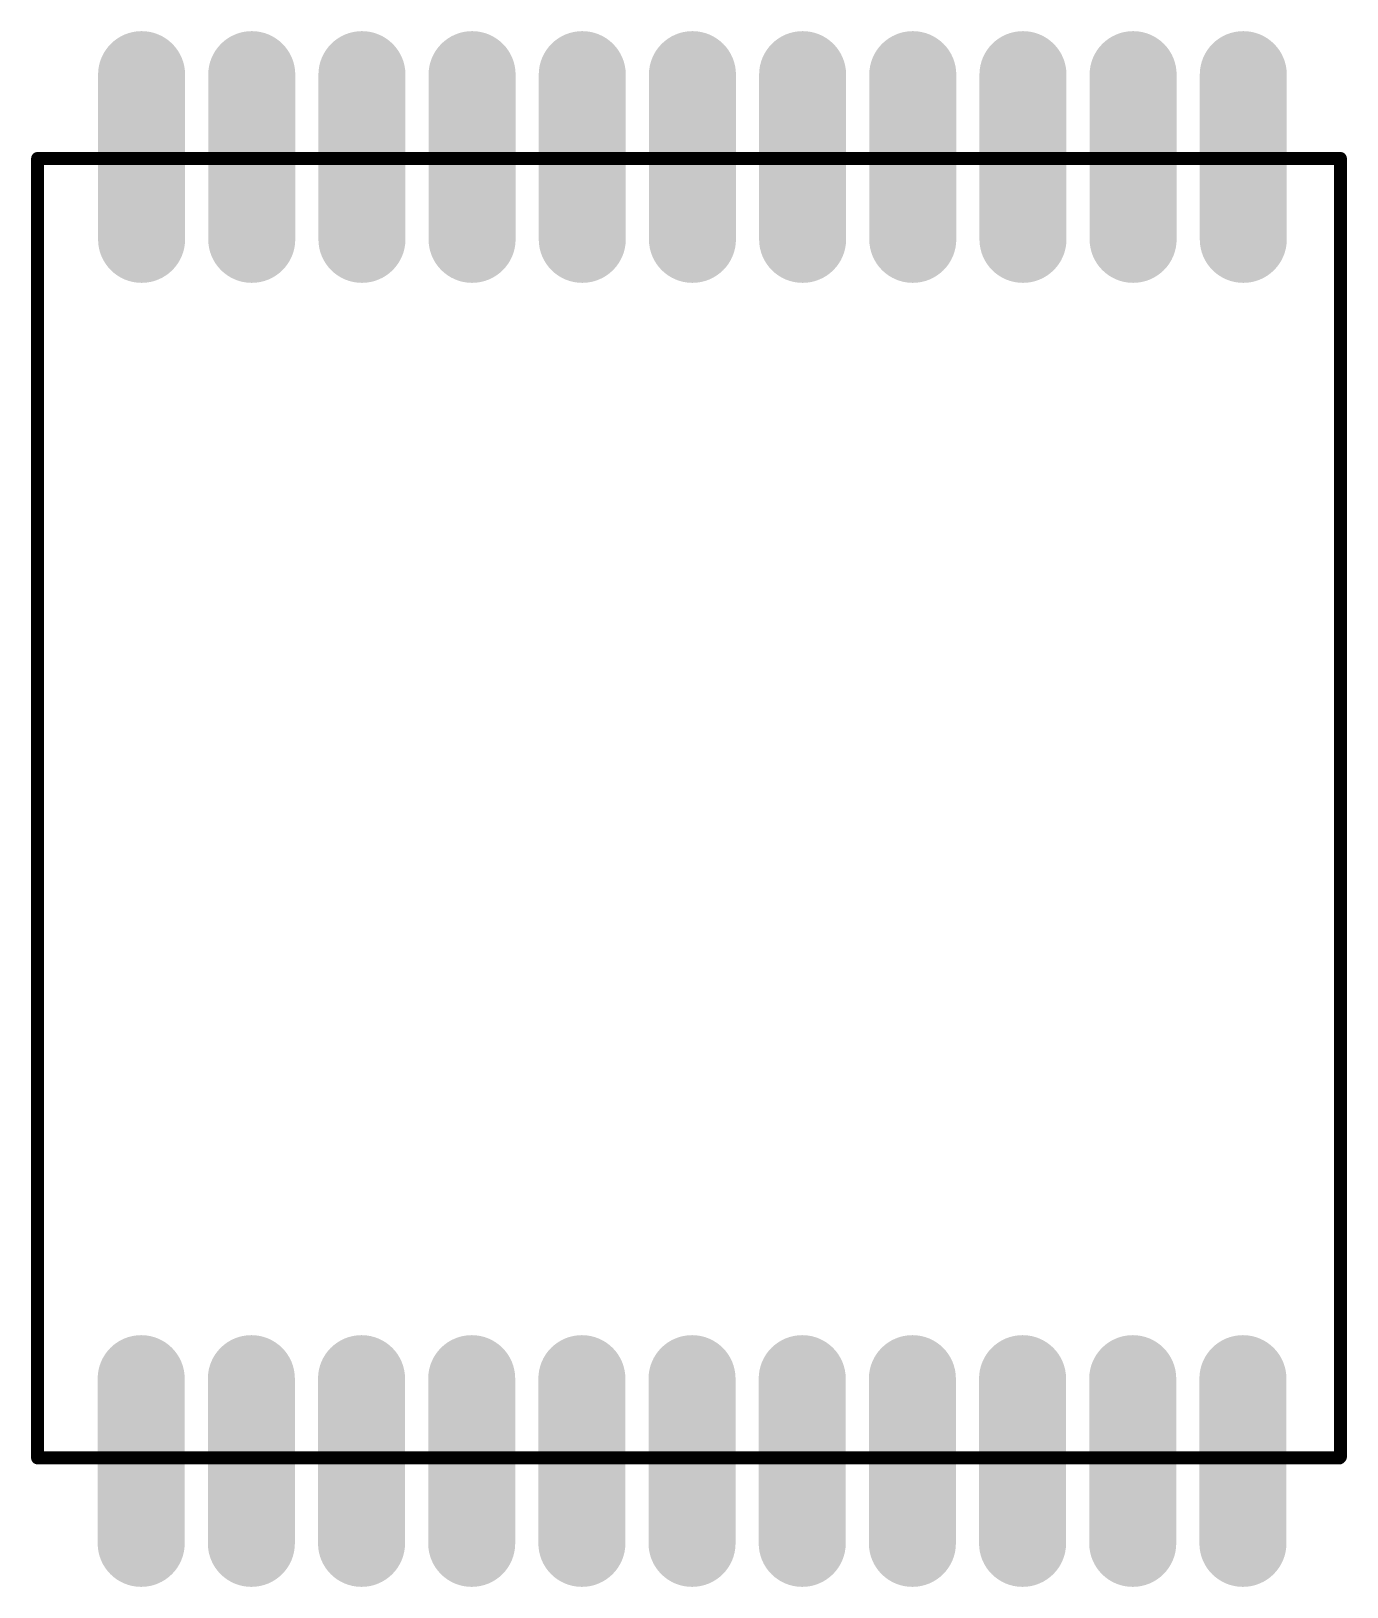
# Model space of a CAD drawing. Header units: millimetres. Extents: x 3.577 to 4.174, y 2.63 to 3.336.
import ezdxf

# ---------------------------------------------------------------- set-up
doc = ezdxf.new("R2010")
doc.units = ezdxf.units.MM
doc.header["$MEASUREMENT"] = 0
for name, color, linetype in [('TopLayer', 1, 'Continuous'), ('TopOverlay', 2, 'Continuous'), ('TopPaste', 8, 'Continuous'), ('TopSolder', 216, 'Continuous')]:
    doc.layers.add(name, color=color, linetype=linetype)

msp = doc.modelspace()

# ---------------------------------------------------------------- hatches: boundary and pattern name
at = {"layer": 'TopLayer'}
h = msp.add_hatch(color=1, dxfattribs=at)
edge = h.paths.add_edge_path()
edge.add_arc((3.62709, 3.2416), 0.01575, 180, 360)
edge.add_line((3.64283, 3.2416), (3.64283, 3.3164))
edge.add_arc((3.62709, 3.3164), 0.01575, 0, 180)
edge.add_line((3.61134, 3.3164), (3.61134, 3.2416))
h = msp.add_hatch(color=1, dxfattribs=at)
edge = h.paths.add_edge_path()
edge.add_arc((3.67709, 3.2416), 0.01575, 180, 360)
edge.add_line((3.69283, 3.2416), (3.69283, 3.3164))
edge.add_arc((3.67709, 3.3164), 0.01575, 0, 180)
edge.add_line((3.66134, 3.3164), (3.66134, 3.2416))
h = msp.add_hatch(color=1, dxfattribs=at)
edge = h.paths.add_edge_path()
edge.add_arc((3.72709, 3.2416), 0.01575, 180, 360)
edge.add_line((3.74283, 3.2416), (3.74283, 3.3164))
edge.add_arc((3.72709, 3.3164), 0.01575, 0, 180)
edge.add_line((3.71134, 3.3164), (3.71134, 3.2416))
h = msp.add_hatch(color=1, dxfattribs=at)
edge = h.paths.add_edge_path()
edge.add_arc((3.77709, 3.2416), 0.01575, 180, 360)
edge.add_line((3.79283, 3.2416), (3.79283, 3.3164))
edge.add_arc((3.77709, 3.3164), 0.01575, 0, 180)
edge.add_line((3.76134, 3.3164), (3.76134, 3.2416))
h = msp.add_hatch(color=1, dxfattribs=at)
edge = h.paths.add_edge_path()
edge.add_arc((3.82709, 3.2416), 0.01575, 180, 360)
edge.add_line((3.84283, 3.2416), (3.84283, 3.3164))
edge.add_arc((3.82709, 3.3164), 0.01575, 0, 180)
edge.add_line((3.81134, 3.3164), (3.81134, 3.2416))
h = msp.add_hatch(color=1, dxfattribs=at)
edge = h.paths.add_edge_path()
edge.add_arc((3.87709, 3.2416), 0.01575, 180, 360)
edge.add_line((3.89283, 3.2416), (3.89283, 3.3164))
edge.add_arc((3.87709, 3.3164), 0.01575, 0, 180)
edge.add_line((3.86134, 3.3164), (3.86134, 3.2416))
h = msp.add_hatch(color=1, dxfattribs=at)
edge = h.paths.add_edge_path()
edge.add_arc((3.92709, 3.2416), 0.01575, 180, 360)
edge.add_line((3.94283, 3.2416), (3.94283, 3.3164))
edge.add_arc((3.92709, 3.3164), 0.01575, 0, 180)
edge.add_line((3.91134, 3.3164), (3.91134, 3.2416))
h = msp.add_hatch(color=1, dxfattribs=at)
edge = h.paths.add_edge_path()
edge.add_arc((3.97709, 3.2416), 0.01575, 180, 360)
edge.add_line((3.99283, 3.2416), (3.99283, 3.3164))
edge.add_arc((3.97709, 3.3164), 0.01575, 0, 180)
edge.add_line((3.96134, 3.3164), (3.96134, 3.2416))
h = msp.add_hatch(color=1, dxfattribs=at)
edge = h.paths.add_edge_path()
edge.add_arc((4.02709, 3.2416), 0.01575, 180, 360)
edge.add_line((4.04283, 3.2416), (4.04283, 3.3164))
edge.add_arc((4.02709, 3.3164), 0.01575, 0, 180)
edge.add_line((4.01134, 3.3164), (4.01134, 3.2416))
h = msp.add_hatch(color=1, dxfattribs=at)
edge = h.paths.add_edge_path()
edge.add_arc((4.07709, 3.2416), 0.01575, 180, 360)
edge.add_line((4.09283, 3.2416), (4.09283, 3.3164))
edge.add_arc((4.07709, 3.3164), 0.01575, 0, 180)
edge.add_line((4.06134, 3.3164), (4.06134, 3.2416))
h = msp.add_hatch(color=1, dxfattribs=at)
edge = h.paths.add_edge_path()
edge.add_arc((4.12709, 3.2416), 0.01575, 180, 360)
edge.add_line((4.14283, 3.2416), (4.14283, 3.3164))
edge.add_arc((4.12709, 3.3164), 0.01575, 0, 180)
edge.add_line((4.11134, 3.3164), (4.11134, 3.2416))
h = msp.add_hatch(color=1, dxfattribs=at)
edge = h.paths.add_edge_path()
edge.add_arc((3.62691, 2.72432), 0.01575, 0, 180)
edge.add_line((3.61117, 2.72432), (3.61117, 2.64952))
edge.add_arc((3.62691, 2.64952), 0.01575, 180, 360)
edge.add_line((3.64266, 2.64952), (3.64266, 2.72432))
h = msp.add_hatch(color=1, dxfattribs=at)
edge = h.paths.add_edge_path()
edge.add_arc((3.67691, 2.72432), 0.01575, 0, 180)
edge.add_line((3.66117, 2.72432), (3.66117, 2.64952))
edge.add_arc((3.67691, 2.64952), 0.01575, 180, 360)
edge.add_line((3.69266, 2.64952), (3.69266, 2.72432))
h = msp.add_hatch(color=1, dxfattribs=at)
edge = h.paths.add_edge_path()
edge.add_arc((3.72691, 2.72432), 0.01575, 0, 180)
edge.add_line((3.71117, 2.72432), (3.71117, 2.64952))
edge.add_arc((3.72691, 2.64952), 0.01575, 180, 360)
edge.add_line((3.74266, 2.64952), (3.74266, 2.72432))
h = msp.add_hatch(color=1, dxfattribs=at)
edge = h.paths.add_edge_path()
edge.add_arc((3.77691, 2.72432), 0.01575, 0, 180)
edge.add_line((3.76117, 2.72432), (3.76117, 2.64952))
edge.add_arc((3.77691, 2.64952), 0.01575, 180, 360)
edge.add_line((3.79266, 2.64952), (3.79266, 2.72432))
h = msp.add_hatch(color=1, dxfattribs=at)
edge = h.paths.add_edge_path()
edge.add_arc((3.82691, 2.72432), 0.01575, 0, 180)
edge.add_line((3.81117, 2.72432), (3.81117, 2.64952))
edge.add_arc((3.82691, 2.64952), 0.01575, 180, 360)
edge.add_line((3.84266, 2.64952), (3.84266, 2.72432))
h = msp.add_hatch(color=1, dxfattribs=at)
edge = h.paths.add_edge_path()
edge.add_arc((3.87691, 2.72432), 0.01575, 0, 180)
edge.add_line((3.86117, 2.72432), (3.86117, 2.64952))
edge.add_arc((3.87691, 2.64952), 0.01575, 180, 360)
edge.add_line((3.89266, 2.64952), (3.89266, 2.72432))
h = msp.add_hatch(color=1, dxfattribs=at)
edge = h.paths.add_edge_path()
edge.add_arc((3.92691, 2.72432), 0.01575, 0, 180)
edge.add_line((3.91117, 2.72432), (3.91117, 2.64952))
edge.add_arc((3.92691, 2.64952), 0.01575, 180, 360)
edge.add_line((3.94266, 2.64952), (3.94266, 2.72432))
h = msp.add_hatch(color=1, dxfattribs=at)
edge = h.paths.add_edge_path()
edge.add_arc((3.97691, 2.72432), 0.01575, 0, 180)
edge.add_line((3.96116, 2.72432), (3.96116, 2.64952))
edge.add_arc((3.97691, 2.64952), 0.01575, 180, 360)
edge.add_line((3.99266, 2.64952), (3.99266, 2.72432))
h = msp.add_hatch(color=1, dxfattribs=at)
edge = h.paths.add_edge_path()
edge.add_arc((4.02691, 2.72432), 0.01575, 0, 180)
edge.add_line((4.01116, 2.72432), (4.01116, 2.64952))
edge.add_arc((4.02691, 2.64952), 0.01575, 180, 360)
edge.add_line((4.04266, 2.64952), (4.04266, 2.72432))
h = msp.add_hatch(color=1, dxfattribs=at)
edge = h.paths.add_edge_path()
edge.add_arc((4.07691, 2.72432), 0.01575, 0, 180)
edge.add_line((4.06116, 2.72432), (4.06116, 2.64952))
edge.add_arc((4.07691, 2.64952), 0.01575, 180, 360)
edge.add_line((4.09266, 2.64952), (4.09266, 2.72432))
h = msp.add_hatch(color=1, dxfattribs=at)
edge = h.paths.add_edge_path()
edge.add_arc((4.12691, 2.72432), 0.01575, 0, 180)
edge.add_line((4.11116, 2.72432), (4.11116, 2.64952))
edge.add_arc((4.12691, 2.64952), 0.01575, 180, 360)
edge.add_line((4.14266, 2.64952), (4.14266, 2.72432))
at = {"layer": 'TopPaste'}
h = msp.add_hatch(color=8, dxfattribs=at)
edge = h.paths.add_edge_path()
edge.add_arc((3.62709, 3.2416), 0.01575, 180, 360)
edge.add_line((3.64283, 3.2416), (3.64283, 3.3164))
edge.add_arc((3.62709, 3.3164), 0.01575, 0, 180)
edge.add_line((3.61134, 3.3164), (3.61134, 3.2416))
h = msp.add_hatch(color=8, dxfattribs=at)
edge = h.paths.add_edge_path()
edge.add_arc((3.67709, 3.2416), 0.01575, 180, 360)
edge.add_line((3.69283, 3.2416), (3.69283, 3.3164))
edge.add_arc((3.67709, 3.3164), 0.01575, 0, 180)
edge.add_line((3.66134, 3.3164), (3.66134, 3.2416))
h = msp.add_hatch(color=8, dxfattribs=at)
edge = h.paths.add_edge_path()
edge.add_arc((3.72709, 3.2416), 0.01575, 180, 360)
edge.add_line((3.74283, 3.2416), (3.74283, 3.3164))
edge.add_arc((3.72709, 3.3164), 0.01575, 0, 180)
edge.add_line((3.71134, 3.3164), (3.71134, 3.2416))
h = msp.add_hatch(color=8, dxfattribs=at)
edge = h.paths.add_edge_path()
edge.add_arc((3.77709, 3.2416), 0.01575, 180, 360)
edge.add_line((3.79283, 3.2416), (3.79283, 3.3164))
edge.add_arc((3.77709, 3.3164), 0.01575, 0, 180)
edge.add_line((3.76134, 3.3164), (3.76134, 3.2416))
h = msp.add_hatch(color=8, dxfattribs=at)
edge = h.paths.add_edge_path()
edge.add_arc((3.82709, 3.2416), 0.01575, 180, 360)
edge.add_line((3.84283, 3.2416), (3.84283, 3.3164))
edge.add_arc((3.82709, 3.3164), 0.01575, 0, 180)
edge.add_line((3.81134, 3.3164), (3.81134, 3.2416))
h = msp.add_hatch(color=8, dxfattribs=at)
edge = h.paths.add_edge_path()
edge.add_arc((3.87709, 3.2416), 0.01575, 180, 360)
edge.add_line((3.89283, 3.2416), (3.89283, 3.3164))
edge.add_arc((3.87709, 3.3164), 0.01575, 0, 180)
edge.add_line((3.86134, 3.3164), (3.86134, 3.2416))
h = msp.add_hatch(color=8, dxfattribs=at)
edge = h.paths.add_edge_path()
edge.add_arc((3.92709, 3.2416), 0.01575, 180, 360)
edge.add_line((3.94283, 3.2416), (3.94283, 3.3164))
edge.add_arc((3.92709, 3.3164), 0.01575, 0, 180)
edge.add_line((3.91134, 3.3164), (3.91134, 3.2416))
h = msp.add_hatch(color=8, dxfattribs=at)
edge = h.paths.add_edge_path()
edge.add_arc((3.97709, 3.2416), 0.01575, 180, 360)
edge.add_line((3.99283, 3.2416), (3.99283, 3.3164))
edge.add_arc((3.97709, 3.3164), 0.01575, 0, 180)
edge.add_line((3.96134, 3.3164), (3.96134, 3.2416))
h = msp.add_hatch(color=8, dxfattribs=at)
edge = h.paths.add_edge_path()
edge.add_arc((4.02709, 3.2416), 0.01575, 180, 360)
edge.add_line((4.04283, 3.2416), (4.04283, 3.3164))
edge.add_arc((4.02709, 3.3164), 0.01575, 0, 180)
edge.add_line((4.01134, 3.3164), (4.01134, 3.2416))
h = msp.add_hatch(color=8, dxfattribs=at)
edge = h.paths.add_edge_path()
edge.add_arc((4.07709, 3.2416), 0.01575, 180, 360)
edge.add_line((4.09283, 3.2416), (4.09283, 3.3164))
edge.add_arc((4.07709, 3.3164), 0.01575, 0, 180)
edge.add_line((4.06134, 3.3164), (4.06134, 3.2416))
h = msp.add_hatch(color=8, dxfattribs=at)
edge = h.paths.add_edge_path()
edge.add_arc((4.12709, 3.2416), 0.01575, 180, 360)
edge.add_line((4.14283, 3.2416), (4.14283, 3.3164))
edge.add_arc((4.12709, 3.3164), 0.01575, 0, 180)
edge.add_line((4.11134, 3.3164), (4.11134, 3.2416))
h = msp.add_hatch(color=8, dxfattribs=at)
edge = h.paths.add_edge_path()
edge.add_arc((3.62691, 2.72432), 0.01575, 0, 180)
edge.add_line((3.61117, 2.72432), (3.61117, 2.64952))
edge.add_arc((3.62691, 2.64952), 0.01575, 180, 360)
edge.add_line((3.64266, 2.64952), (3.64266, 2.72432))
h = msp.add_hatch(color=8, dxfattribs=at)
edge = h.paths.add_edge_path()
edge.add_arc((3.67691, 2.72432), 0.01575, 0, 180)
edge.add_line((3.66117, 2.72432), (3.66117, 2.64952))
edge.add_arc((3.67691, 2.64952), 0.01575, 180, 360)
edge.add_line((3.69266, 2.64952), (3.69266, 2.72432))
h = msp.add_hatch(color=8, dxfattribs=at)
edge = h.paths.add_edge_path()
edge.add_arc((3.72691, 2.72432), 0.01575, 0, 180)
edge.add_line((3.71117, 2.72432), (3.71117, 2.64952))
edge.add_arc((3.72691, 2.64952), 0.01575, 180, 360)
edge.add_line((3.74266, 2.64952), (3.74266, 2.72432))
h = msp.add_hatch(color=8, dxfattribs=at)
edge = h.paths.add_edge_path()
edge.add_arc((3.77691, 2.72432), 0.01575, 0, 180)
edge.add_line((3.76117, 2.72432), (3.76117, 2.64952))
edge.add_arc((3.77691, 2.64952), 0.01575, 180, 360)
edge.add_line((3.79266, 2.64952), (3.79266, 2.72432))
h = msp.add_hatch(color=8, dxfattribs=at)
edge = h.paths.add_edge_path()
edge.add_arc((3.82691, 2.72432), 0.01575, 0, 180)
edge.add_line((3.81117, 2.72432), (3.81117, 2.64952))
edge.add_arc((3.82691, 2.64952), 0.01575, 180, 360)
edge.add_line((3.84266, 2.64952), (3.84266, 2.72432))
h = msp.add_hatch(color=8, dxfattribs=at)
edge = h.paths.add_edge_path()
edge.add_arc((3.87691, 2.72432), 0.01575, 0, 180)
edge.add_line((3.86117, 2.72432), (3.86117, 2.64952))
edge.add_arc((3.87691, 2.64952), 0.01575, 180, 360)
edge.add_line((3.89266, 2.64952), (3.89266, 2.72432))
h = msp.add_hatch(color=8, dxfattribs=at)
edge = h.paths.add_edge_path()
edge.add_arc((3.92691, 2.72432), 0.01575, 0, 180)
edge.add_line((3.91117, 2.72432), (3.91117, 2.64952))
edge.add_arc((3.92691, 2.64952), 0.01575, 180, 360)
edge.add_line((3.94266, 2.64952), (3.94266, 2.72432))
h = msp.add_hatch(color=8, dxfattribs=at)
edge = h.paths.add_edge_path()
edge.add_arc((3.97691, 2.72432), 0.01575, 0, 180)
edge.add_line((3.96116, 2.72432), (3.96116, 2.64952))
edge.add_arc((3.97691, 2.64952), 0.01575, 180, 360)
edge.add_line((3.99266, 2.64952), (3.99266, 2.72432))
h = msp.add_hatch(color=8, dxfattribs=at)
edge = h.paths.add_edge_path()
edge.add_arc((4.02691, 2.72432), 0.01575, 0, 180)
edge.add_line((4.01116, 2.72432), (4.01116, 2.64952))
edge.add_arc((4.02691, 2.64952), 0.01575, 180, 360)
edge.add_line((4.04266, 2.64952), (4.04266, 2.72432))
h = msp.add_hatch(color=8, dxfattribs=at)
edge = h.paths.add_edge_path()
edge.add_arc((4.07691, 2.72432), 0.01575, 0, 180)
edge.add_line((4.06116, 2.72432), (4.06116, 2.64952))
edge.add_arc((4.07691, 2.64952), 0.01575, 180, 360)
edge.add_line((4.09266, 2.64952), (4.09266, 2.72432))
h = msp.add_hatch(color=8, dxfattribs=at)
edge = h.paths.add_edge_path()
edge.add_arc((4.12691, 2.72432), 0.01575, 0, 180)
edge.add_line((4.11116, 2.72432), (4.11116, 2.64952))
edge.add_arc((4.12691, 2.64952), 0.01575, 180, 360)
edge.add_line((4.14266, 2.64952), (4.14266, 2.72432))
at = {"layer": 'TopSolder'}
h = msp.add_hatch(color=216, dxfattribs=at)
edge = h.paths.add_edge_path()
edge.add_arc((3.62709, 3.2416), 0.01975, 180, 360)
edge.add_line((3.64683, 3.2416), (3.64683, 3.3164))
edge.add_arc((3.62709, 3.3164), 0.01975, 0, 180)
edge.add_line((3.60734, 3.3164), (3.60734, 3.2416))
h = msp.add_hatch(color=216, dxfattribs=at)
edge = h.paths.add_edge_path()
edge.add_arc((3.67709, 3.2416), 0.01975, 180, 360)
edge.add_line((3.69683, 3.2416), (3.69683, 3.3164))
edge.add_arc((3.67709, 3.3164), 0.01975, 0, 180)
edge.add_line((3.65734, 3.3164), (3.65734, 3.2416))
h = msp.add_hatch(color=216, dxfattribs=at)
edge = h.paths.add_edge_path()
edge.add_arc((3.72709, 3.2416), 0.01975, 180, 360)
edge.add_line((3.74683, 3.2416), (3.74683, 3.3164))
edge.add_arc((3.72709, 3.3164), 0.01975, 0, 180)
edge.add_line((3.70734, 3.3164), (3.70734, 3.2416))
h = msp.add_hatch(color=216, dxfattribs=at)
edge = h.paths.add_edge_path()
edge.add_arc((3.77709, 3.2416), 0.01975, 180, 360)
edge.add_line((3.79683, 3.2416), (3.79683, 3.3164))
edge.add_arc((3.77709, 3.3164), 0.01975, 0, 180)
edge.add_line((3.75734, 3.3164), (3.75734, 3.2416))
h = msp.add_hatch(color=216, dxfattribs=at)
edge = h.paths.add_edge_path()
edge.add_arc((3.82709, 3.2416), 0.01975, 180, 360)
edge.add_line((3.84683, 3.2416), (3.84683, 3.3164))
edge.add_arc((3.82709, 3.3164), 0.01975, 0, 180)
edge.add_line((3.80734, 3.3164), (3.80734, 3.2416))
h = msp.add_hatch(color=216, dxfattribs=at)
edge = h.paths.add_edge_path()
edge.add_arc((3.87709, 3.2416), 0.01975, 180, 360)
edge.add_line((3.89683, 3.2416), (3.89683, 3.3164))
edge.add_arc((3.87709, 3.3164), 0.01975, 0, 180)
edge.add_line((3.85734, 3.3164), (3.85734, 3.2416))
h = msp.add_hatch(color=216, dxfattribs=at)
edge = h.paths.add_edge_path()
edge.add_arc((3.92709, 3.2416), 0.01975, 180, 360)
edge.add_line((3.94683, 3.2416), (3.94683, 3.3164))
edge.add_arc((3.92709, 3.3164), 0.01975, 0, 180)
edge.add_line((3.90734, 3.3164), (3.90734, 3.2416))
h = msp.add_hatch(color=216, dxfattribs=at)
edge = h.paths.add_edge_path()
edge.add_arc((3.97709, 3.2416), 0.01975, 180, 360)
edge.add_line((3.99683, 3.2416), (3.99683, 3.3164))
edge.add_arc((3.97709, 3.3164), 0.01975, 0, 180)
edge.add_line((3.95734, 3.3164), (3.95734, 3.2416))
h = msp.add_hatch(color=216, dxfattribs=at)
edge = h.paths.add_edge_path()
edge.add_arc((4.02709, 3.2416), 0.01975, 180, 360)
edge.add_line((4.04683, 3.2416), (4.04683, 3.3164))
edge.add_arc((4.02709, 3.3164), 0.01975, 0, 180)
edge.add_line((4.00734, 3.3164), (4.00734, 3.2416))
h = msp.add_hatch(color=216, dxfattribs=at)
edge = h.paths.add_edge_path()
edge.add_arc((4.07709, 3.2416), 0.01975, 180, 360)
edge.add_line((4.09683, 3.2416), (4.09683, 3.3164))
edge.add_arc((4.07709, 3.3164), 0.01975, 0, 180)
edge.add_line((4.05734, 3.3164), (4.05734, 3.2416))
h = msp.add_hatch(color=216, dxfattribs=at)
edge = h.paths.add_edge_path()
edge.add_arc((4.12709, 3.2416), 0.01975, 180, 360)
edge.add_line((4.14683, 3.2416), (4.14683, 3.3164))
edge.add_arc((4.12709, 3.3164), 0.01975, 0, 180)
edge.add_line((4.10734, 3.3164), (4.10734, 3.2416))
h = msp.add_hatch(color=216, dxfattribs=at)
edge = h.paths.add_edge_path()
edge.add_arc((3.62691, 2.72432), 0.01975, 0, 180)
edge.add_line((3.60717, 2.72432), (3.60717, 2.64952))
edge.add_arc((3.62691, 2.64952), 0.01975, 180, 360)
edge.add_line((3.64666, 2.64952), (3.64666, 2.72432))
h = msp.add_hatch(color=216, dxfattribs=at)
edge = h.paths.add_edge_path()
edge.add_arc((3.67691, 2.72432), 0.01975, 0, 180)
edge.add_line((3.65717, 2.72432), (3.65717, 2.64952))
edge.add_arc((3.67691, 2.64952), 0.01975, 180, 360)
edge.add_line((3.69666, 2.64952), (3.69666, 2.72432))
h = msp.add_hatch(color=216, dxfattribs=at)
edge = h.paths.add_edge_path()
edge.add_arc((3.72691, 2.72432), 0.01975, 0, 180)
edge.add_line((3.70717, 2.72432), (3.70717, 2.64952))
edge.add_arc((3.72691, 2.64952), 0.01975, 180, 360)
edge.add_line((3.74666, 2.64952), (3.74666, 2.72432))
h = msp.add_hatch(color=216, dxfattribs=at)
edge = h.paths.add_edge_path()
edge.add_arc((3.77691, 2.72432), 0.01975, 0, 180)
edge.add_line((3.75717, 2.72432), (3.75717, 2.64952))
edge.add_arc((3.77691, 2.64952), 0.01975, 180, 360)
edge.add_line((3.79666, 2.64952), (3.79666, 2.72432))
h = msp.add_hatch(color=216, dxfattribs=at)
edge = h.paths.add_edge_path()
edge.add_arc((3.82691, 2.72432), 0.01975, 0, 180)
edge.add_line((3.80717, 2.72432), (3.80717, 2.64952))
edge.add_arc((3.82691, 2.64952), 0.01975, 180, 360)
edge.add_line((3.84666, 2.64952), (3.84666, 2.72432))
h = msp.add_hatch(color=216, dxfattribs=at)
edge = h.paths.add_edge_path()
edge.add_arc((3.87691, 2.72432), 0.01975, 0, 180)
edge.add_line((3.85717, 2.72432), (3.85717, 2.64952))
edge.add_arc((3.87691, 2.64952), 0.01975, 180, 360)
edge.add_line((3.89666, 2.64952), (3.89666, 2.72432))
h = msp.add_hatch(color=216, dxfattribs=at)
edge = h.paths.add_edge_path()
edge.add_arc((3.92691, 2.72432), 0.01975, 0, 180)
edge.add_line((3.90717, 2.72432), (3.90717, 2.64952))
edge.add_arc((3.92691, 2.64952), 0.01975, 180, 360)
edge.add_line((3.94666, 2.64952), (3.94666, 2.72432))
h = msp.add_hatch(color=216, dxfattribs=at)
edge = h.paths.add_edge_path()
edge.add_arc((3.97691, 2.72432), 0.01975, 0, 180)
edge.add_line((3.95716, 2.72432), (3.95716, 2.64952))
edge.add_arc((3.97691, 2.64952), 0.01975, 180, 360)
edge.add_line((3.99666, 2.64952), (3.99666, 2.72432))
h = msp.add_hatch(color=216, dxfattribs=at)
edge = h.paths.add_edge_path()
edge.add_arc((4.02691, 2.72432), 0.01975, 0, 180)
edge.add_line((4.00716, 2.72432), (4.00716, 2.64952))
edge.add_arc((4.02691, 2.64952), 0.01975, 180, 360)
edge.add_line((4.04666, 2.64952), (4.04666, 2.72432))
h = msp.add_hatch(color=216, dxfattribs=at)
edge = h.paths.add_edge_path()
edge.add_arc((4.07691, 2.72432), 0.01975, 0, 180)
edge.add_line((4.05716, 2.72432), (4.05716, 2.64952))
edge.add_arc((4.07691, 2.64952), 0.01975, 180, 360)
edge.add_line((4.09666, 2.64952), (4.09666, 2.72432))
h = msp.add_hatch(color=216, dxfattribs=at)
edge = h.paths.add_edge_path()
edge.add_arc((4.12691, 2.72432), 0.01975, 0, 180)
edge.add_line((4.10716, 2.72432), (4.10716, 2.64952))
edge.add_arc((4.12691, 2.64952), 0.01975, 180, 360)
edge.add_line((4.14666, 2.64952), (4.14666, 2.72432))

# ---------------------------------------------------------------- linework, layer by layer
at = {"layer": 'TopOverlay', "const_width": 0.00591}
for points in [[(3.57991, 3.27832), (4.17114, 3.27832)], [(3.57991, 2.68832), (3.57991, 3.27832)], [(4.17114, 2.68876), (4.17114, 3.27832)], [(4.17069, 2.68832), (4.17114, 2.68876)], [(3.57991, 2.68832), (4.17069, 2.68832)]]:
    msp.add_lwpolyline(points, dxfattribs=at)
at = {"layer": 'TopOverlay', "const_width": 0.00295}
for points in [[(3.57844, 3.27832, 1), (3.58139, 3.27832, 1)], [(3.57844, 3.27832, 1), (3.58139, 3.27832, 1)], [(4.16967, 3.27832, 1), (4.17262, 3.27832, 1)], [(4.16967, 3.27832, 1), (4.17262, 3.27832, 1)], [(4.16967, 2.68876, 1), (4.17262, 2.68876, 1)], [(4.16967, 2.68876, 1), (4.17262, 2.68876, 1)], [(3.57844, 2.68832, 1), (3.58139, 2.68832, 1)], [(3.57844, 2.68832, 1), (3.58139, 2.68832, 1)], [(4.16922, 2.68832, 1), (4.17217, 2.68832, 1)], [(4.16922, 2.68832, 1), (4.17217, 2.68832, 1)]]:
    msp.add_lwpolyline(points, format="xyb", close=True, dxfattribs=at)

doc.saveas('drawing.dxf')
